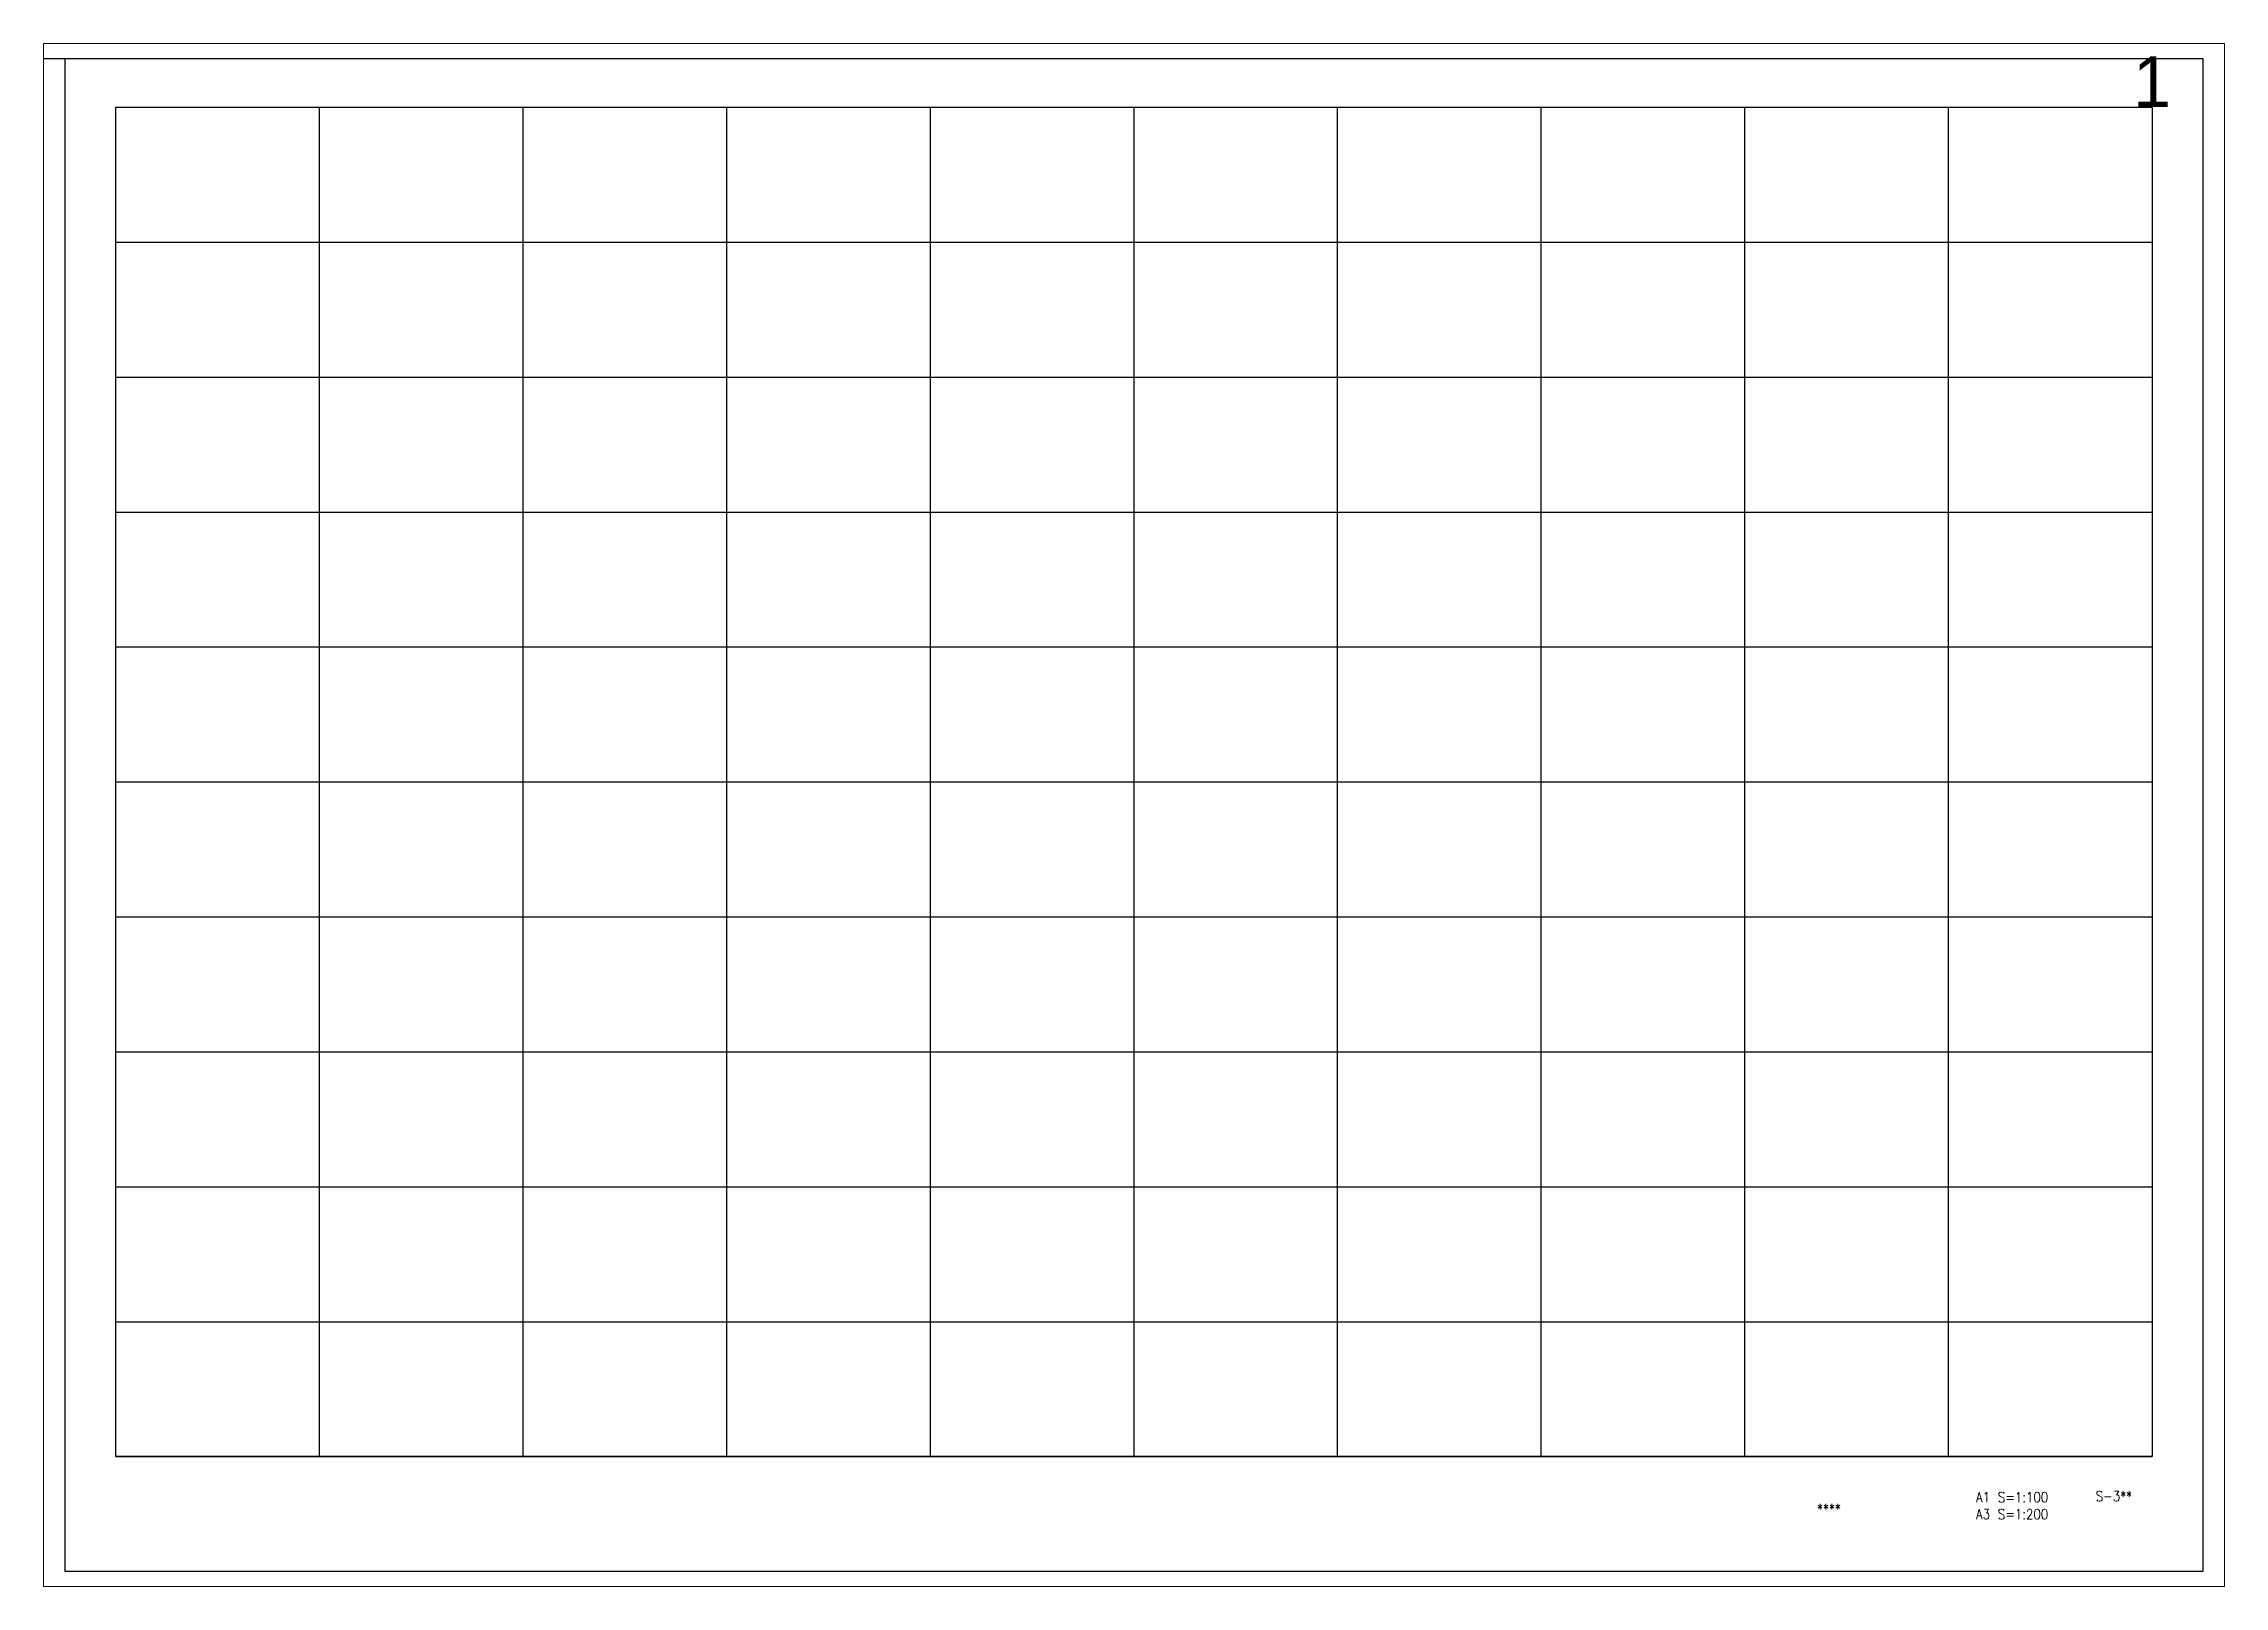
# Paper-space layout '01' of a CAD drawing. Extents: x -23 to 863, y -16 to 610.
# The model-space entities are those that its viewports show. They can reach past a viewport. Long polylines and large blocks are cut down to what shows.
import ezdxf
from ezdxf.enums import TextEntityAlignment as Align

# ---------------------------------------------------------------- set-up
doc = ezdxf.new("R2010")
doc.units = 0
doc.header["$MEASUREMENT"] = 0
doc.layers.get('Defpoints').update_dxf_attribs({"color": 251, "linetype": 'CONTINUOUS'})
doc.layers.add('99_レイアウト枠', color=251, linetype='CONTINUOUS', plot=False)
doc.layers.add('99_頁番号', color=6, linetype='CONTINUOUS')
doc.styles.add('DRACAD', font='txt', dxfattribs={"width": 0.85, "bigfont": 'extfont2'})
doc.styles.get("Standard").update_dxf_attribs({"font": 'Osaka.ttc'})
doc.dimstyles.get("Standard").update_dxf_attribs({"dimtxt": 0.18, "dimasz": 0.18, "dimexe": 0.18, "dimexo": 0.0625, "dimgap": 0.09, "dimtad": 0, "dimtih": 1, "dimtoh": 1, "dimdec": 4, "dimzin": 0, "dimdsep": 46, "dimtxsty": 'Standard', "dimcen": 0.09, "dimadec": 0, "dimazin": 0, "dimtfac": 1, "dimtdec": 4, "dimtofl": 0, "dimtmove": 0, "dimatfit": 3, "dimfxl": 1, "dimtolj": 1, "dimtzin": 0, "dimarcsym": 0})

# ---------------------------------------------------------------- blocks, each defined once
blk = doc.blocks.new('*D7831')
at = {"layer": '99_レイアウト枠', "color": 0, "lineweight": -2}
for p, q in [((0, 0), (-66617, 0)), ((-66616, 0), (-66616, -79695)), ((-66616, -170000), (-66616, -90305)), ((0, -170000), (-66617, -170000))]:
    blk.add_line(p, q, dxfattribs=at)
at = {"layer": '99_レイアウト枠', "color": 0}
for points in [[(-66616, 0), (-66616, 0), (-66616, 0)], [(-66616, -170000), (-66616, -170000), (-66616, -170000)]]:
    blk.add_solid(points, dxfattribs=at)
at = {"layer": 'Defpoints', "color": 0}
for p in [(0, 0), (-66616, -170000), (0, -170000)]:
    blk.add_point(p, dxfattribs=at)
at = {"layer": '99_レイアウト枠', "color": 0, "insert": (-66616, -85000), "char_height": 10000, "attachment_point": 5}
blk.add_mtext('\\A1;170000', dxfattribs=at)

msp = doc.modelspace()

# ---------------------------------------------------------------- linework, layer by layer
at = {"layer": '99_レイアウト枠'}
for p, q in [((5000, -137250), (5000, -4750)), ((25000, -137250), (25000, -4750)), ((45000, -137250), (45000, -4750)), ((65000, -137250), (65000, -4750)), ((85000, -137250), (85000, -4750)), ((105000, -137250), (105000, -4750)), ((125000, -137250), (125000, -4750)), ((145000, -137250), (145000, -4750)), ((165000, -137250), (165000, -4750)), ((185000, -137250), (185000, -4750)), ((5000, -18000), (205000, -18000)), ((5000, -31250), (205000, -31250)), ((5000, -44500), (205000, -44500)), ((5000, -57750), (205000, -57750)), ((5000, -71000), (205000, -71000)), ((5000, -84250), (205000, -84250)), ((5000, -97500), (205000, -97500)), ((5000, -110750), (205000, -110750)), ((5000, -124000), (205000, -124000)), ((5000, -137250), (205000, -137250))]:
    msp.add_line(p, q, dxfattribs=at)
for points in [[(0, -148500), (210000, -148500), (210000, 0), (0, 0)], [(5000, -4750), (205000, -4750), (205000, -137250), (5000, -137250)]]:
    msp.add_lwpolyline(points, close=True, dxfattribs=at)

# ---------------------------------------------------------------- texts
msp.add_text('1', height=5000, dxfattribs=at).set_placement((205000, -4750), align=Align.CENTER)
at = {"layer": '99_頁番号', "char_height": 1000, "attachment_point": 5, "style": 'DRACAD'}
for s, insert in [('A1 S=1:100^JA3 S=1:200', (191250, -142062.5)), ('{S-3**}', (201250, -141125)), ('{  ****  }', (172500, -142375))]:
    msp.add_mtext(s, dxfattribs=dict(at, insert=insert))

# ---------------------------------------------------------------- dimensions: what is measured, and where the dimension line sits
at = {"layer": '99_レイアウト枠'}
dim = msp.add_linear_dim(base=(-66616.4, -170000), p1=(0, 0), p2=(0, -170000), angle=90, dimstyle='Standard', override={"dimtxt": 10000, "dimdec": 0}, dxfattribs=at)
dim.commit()
dim.dimension.update_dxf_attribs({"geometry": '*D7831', "text_midpoint": (-66616.4, -85000)})

psp = doc.layouts.new('01')

# ---------------------------------------------------------------- viewports
at = {"layer": 'Defpoints'}
psp.add_viewport(center=(420, 297), size=(885.46, 626.16), view_center_point=(105000, -74250), view_height=151474.0693, dxfattribs=at)

doc.saveas('drawing.dxf')
